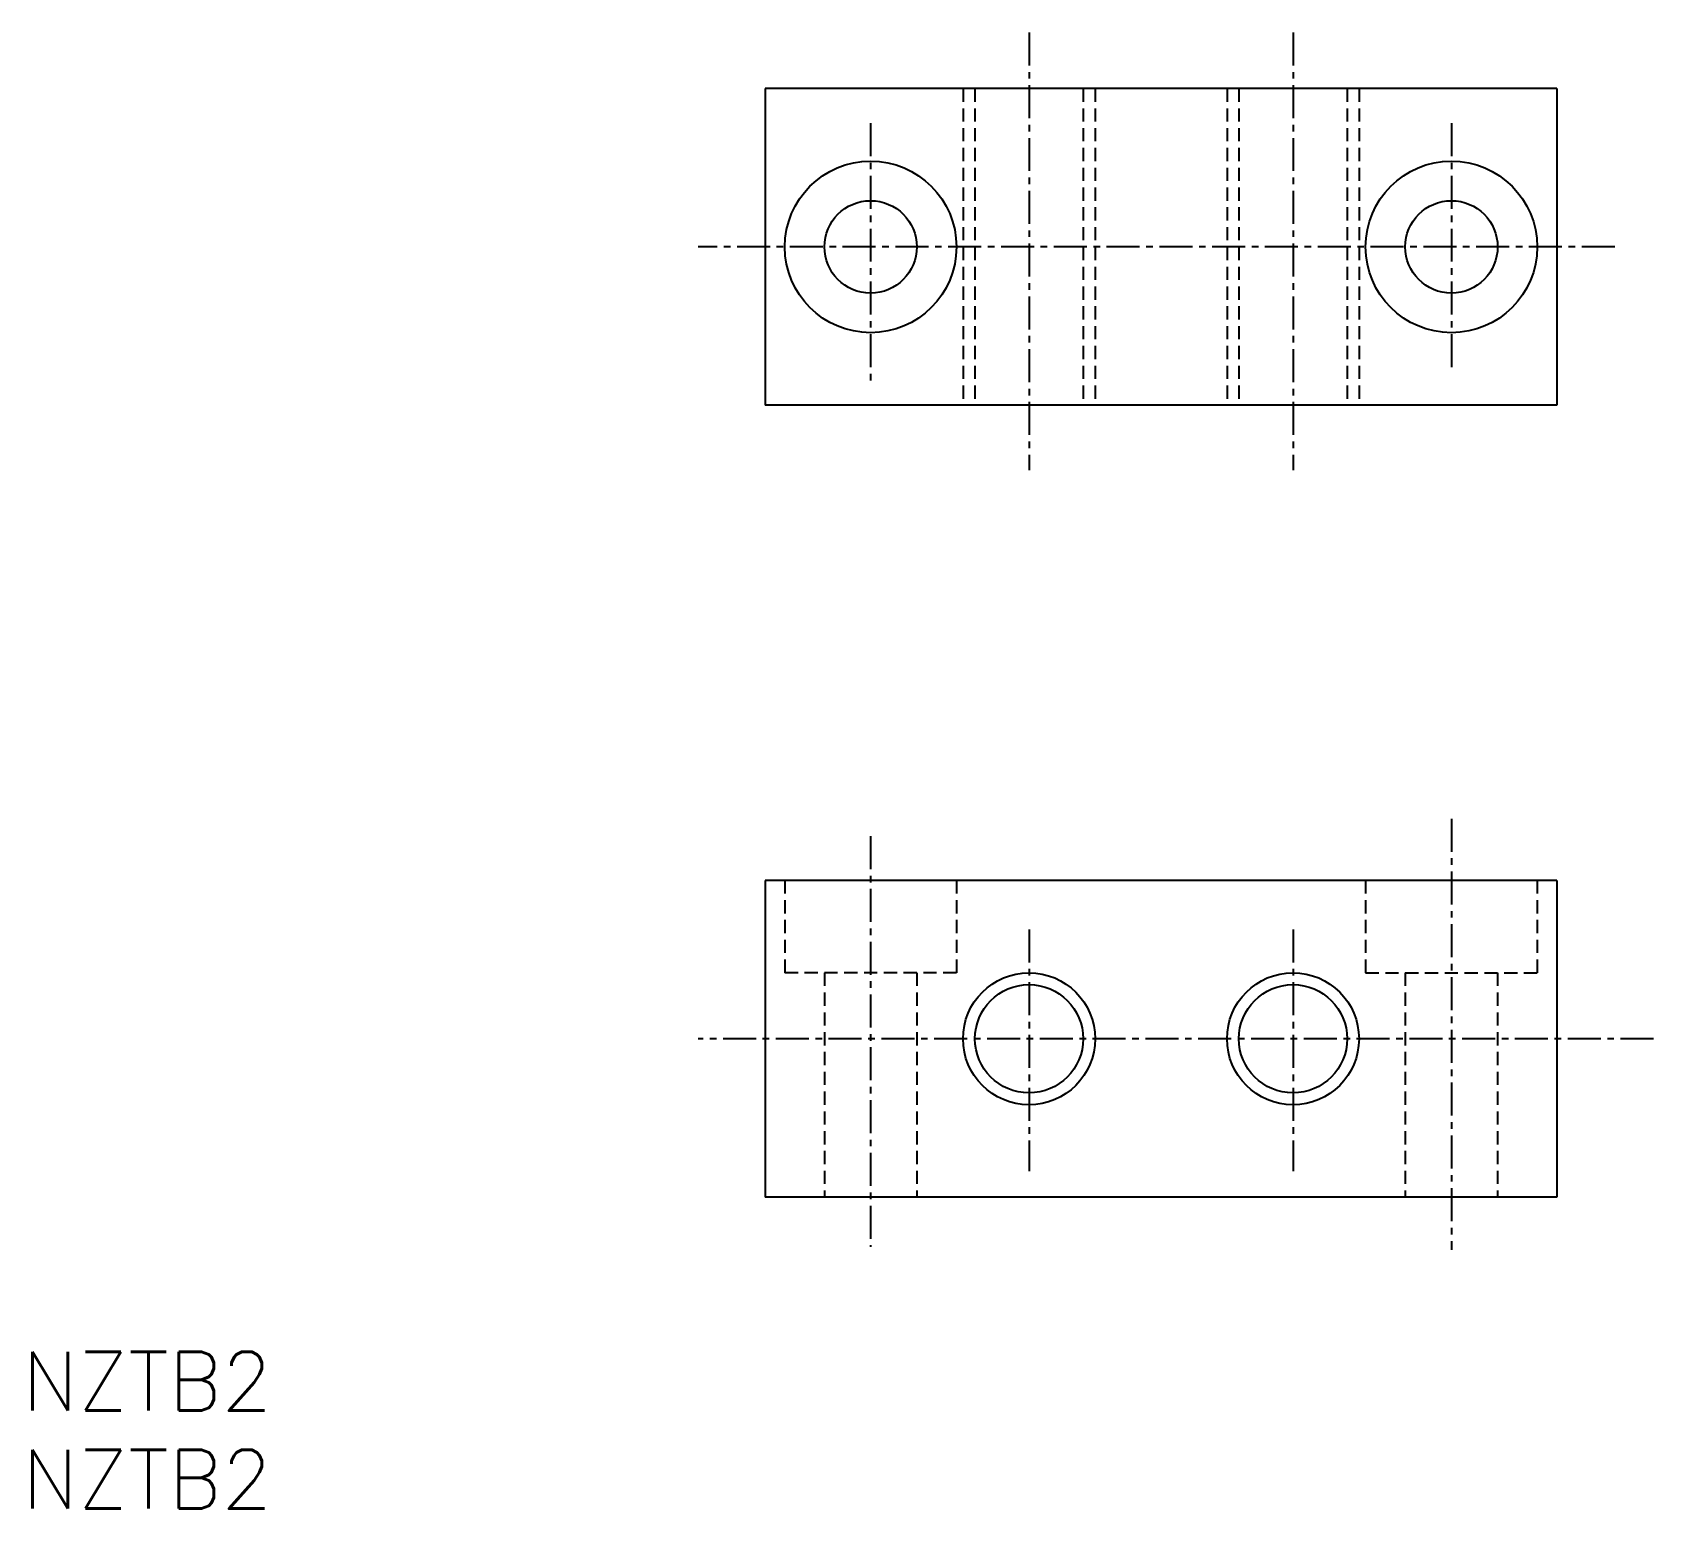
# Model space of a CAD drawing. Extents: x -37.8 to 23.7, y -17.8 to 38.1.
import ezdxf

# ---------------------------------------------------------------- set-up
doc = ezdxf.new("R2010")
doc.units = 0
doc.linetypes.add('CENTER', pattern=[2, 1.25, -0.25, 0.25, -0.25])
doc.linetypes.add('DASHED', pattern=[0.75, 0.5, -0.25])
doc.layers.get('0').update_dxf_attribs({"linetype": 'CONTINUOUS'})
doc.layers.add('CENTER', color=1, linetype='CENTER')
doc.styles.get("Standard").update_dxf_attribs({"font": 'txt.shx'})

msp = doc.modelspace()

# ---------------------------------------------------------------- linework, layer by layer
at = {"linetype": 'CONTINUOUS'}
for p, q in [((-10, 36), (-10, 24)), ((20, 36), (-10, 36)), ((20, 36), (20, 24)), ((20, 24), (-10, 24)), ((-10, 6), (-10, -6)), ((20, 6), (-10, 6)), ((20, 6), (20, -6)), ((20, -6), (-10, -6))]:
    msp.add_line(p, q, dxfattribs=at)
at = {"color": 3, "linetype": 'DASHED'}
for p, q in [((-2.5, 36), (-2.5, 24)), ((-2.05, 36), (-2.05, 24)), ((2.05, 36), (2.05, 24)), ((2.5, 36), (2.5, 24)), ((7.5, 36), (7.5, 24)), ((7.95, 36), (7.95, 24)), ((12.05, 36), (12.05, 24)), ((12.5, 36), (12.5, 24)), ((-9.25, 6), (-9.25, 2.5)), ((-2.75, 6), (-2.75, 2.5)), ((12.75, 6), (12.75, 2.5)), ((19.25, 6), (19.25, 2.5)), ((-2.75, 2.5), (-9.25, 2.5)), ((-7.75, 2.5), (-7.75, -6)), ((-4.25, 2.5), (-4.25, -6)), ((12.75, 2.5), (19.25, 2.5)), ((14.25, 2.5), (14.25, -6)), ((17.75, 2.5), (17.75, -6))]:
    msp.add_line(p, q, dxfattribs=at)
at = {"linetype": 'CONTINUOUS'}
for centre, radius in [((-6, 30), 3.25), ((16, 30), 3.25), ((-6, 30), 1.75), ((16, 30), 1.75), ((0, 0), 2.05), ((10, 0), 2.05)]:
    msp.add_circle(centre, radius, dxfattribs=at)
at = {"color": 3, "linetype": 'CONTINUOUS'}
for centre in [(0, 0), (10, 0)]:
    msp.add_circle(centre, 2.5, dxfattribs=at)
at = {"layer": 'CENTER', "linetype": 'CENTER'}
for p, q in [((0, 38.126), (0, 21.545)), ((10, 38.126), (10, 21.545)), ((-6, 34.691), (-6, 24.89)), ((16, 34.691), (16, 25.205)), ((22.189, 30), (-12.535, 30)), ((16, 8.338), (16, -7.992)), ((-6, 7.676), (-6, -7.882)), ((0, 4.145), (0, -5.013)), ((10, 4.145), (10, -5.013)), ((23.659, 0), (-12.535, 0))]:
    msp.add_line(p, q, dxfattribs=at)

# ---------------------------------------------------------------- texts
at = {"linetype": 'CONTINUOUS'}
for p in [(-38.134, -14.085), (-38.134, -17.799)]:
    msp.add_text('NZTB2', height=2.2286, dxfattribs=at).set_placement(p)

doc.saveas('drawing.dxf')
